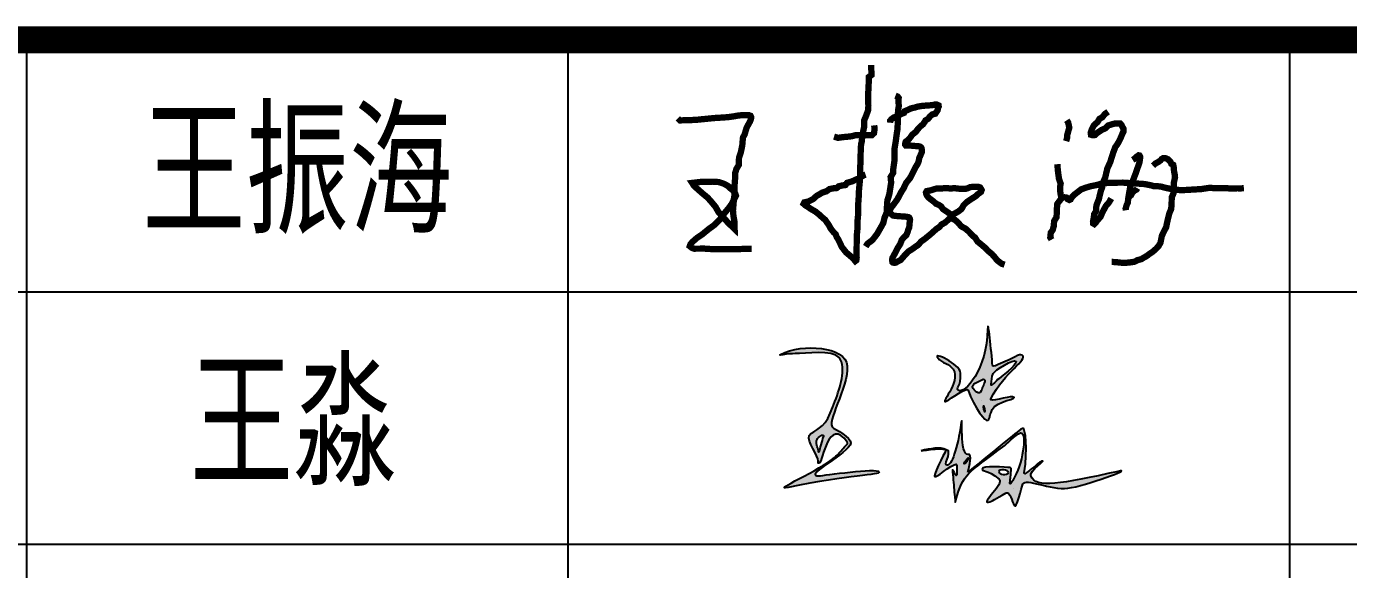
# Model space of a CAD drawing. Header units: millimetres. Extents: x 1621 to 2881, y 1542 to 1880.
# Drawn here: x 2716.18 to 2752.81, y 1599.77 to 1614.84 of the extents above; entities that cross this region are included whole.
import ezdxf
from ezdxf.enums import TextEntityAlignment as Align

# ---------------------------------------------------------------- set-up
doc = ezdxf.new("R2010")
doc.units = ezdxf.units.MM
doc.layers.add('图框', color=7, linetype='Continuous')
doc.styles.add('图框字体', font='', dxfattribs={"width": 0.7})
doc.styles.get('图框字体').set_extended_font_data('仿宋_GB2312')

# ---------------------------------------------------------------- blocks, each defined once
blk = doc.blocks.new('b')
at = {"const_width": 0.3}
for points in [[(1883.224, 704.845), (1883.244, 704.369), (1883.119, 704.277), (1883.113, 704.088), (1883.103, 703.776), (1883.077, 703.357), (1883.093, 702.939), (1883.09, 702.714), (1883.001, 702.467), (1882.897, 702.216), (1882.9, 701.925), (1882.845, 701.682), (1882.802, 701.463), (1882.782, 701.212), (1882.75, 701.087), (1882.74, 700.946), (1882.73, 700.777), (1882.727, 700.577), (1882.727, 700.39), (1882.727, 700.23), (1882.704, 700.017), (1882.704, 699.837), (1882.704, 699.596), (1882.682, 699.25), (1882.65, 698.915), (1882.634, 698.542), (1882.608, 698.18), (1882.608, 697.724), (1882.579, 697.424), (1882.585, 697.151), (1882.55, 696.792), (1882.54, 696.524), (1882.537, 696.133), (1882.534, 695.832), (1882.539, 695.675), (1882.522, 695.553), (1882.474, 695.516), (1882.384, 695.626), (1882.238, 695.76), (1882.043, 695.922), (1881.836, 696.182), (1881.677, 696.523), (1881.587, 696.667), (1881.539, 696.797), (1881.429, 696.906), (1881.307, 697.06), (1881.218, 697.227), (1881.043, 697.476), (1880.9, 697.597), (1880.754, 697.731), (1880.579, 697.873), (1880.343, 698.008), (1880.229, 698.09), (1880.087, 698.175), (1880.018, 698.24), (1880.051, 698.309), (1880.25, 698.353), (1880.461, 698.459), (1880.636, 698.617), (1880.909, 698.776), (1881.104, 698.837), (1881.246, 698.943), (1881.437, 698.979), (1881.592, 698.991), (1881.685, 699.073), (1881.844, 699.113), (1882.006, 699.134), (1882.083, 699.239), (1882.312, 699.306), (1882.531, 699.407), (1882.688, 699.464), (1882.785, 699.544), (1882.894, 699.607), (1882.963, 699.63)], [(1884.381, 703.386), (1884.483, 703.344), (1884.535, 703.277), (1884.526, 703.175), (1884.538, 702.885), (1884.504, 702.668), (1884.495, 702.371), (1884.492, 702.106), (1884.477, 701.793), (1884.438, 701.539), (1884.392, 701.192), (1884.33, 700.822), (1884.33, 700.271), (1884.276, 699.893), (1884.276, 699.716), (1884.152, 699.515), (1884.176, 699.253), (1884.091, 698.705), (1883.999, 698.402), (1883.976, 698.098), (1883.968, 697.83), (1883.864, 697.588), (1883.803, 697.326), (1883.647, 697.049), (1883.509, 696.807), (1883.284, 696.513), (1883.059, 696.349), (1882.969, 696.206)], [(1884.121, 702.1), (1884.13, 702.196), (1884.194, 702.269), (1884.302, 702.351), (1884.433, 702.395), (1884.523, 702.438), (1884.663, 702.517), (1884.789, 702.569), (1884.818, 702.645), (1884.946, 702.698), (1885.124, 702.782), (1885.297, 702.821), (1885.42, 702.862), (1885.674, 702.903), (1885.974, 702.923), (1886.155, 702.938), (1886.263, 702.967), (1886.348, 702.961), (1886.429, 702.926), (1886.438, 702.868), (1886.403, 702.804), (1886.388, 702.699), (1886.339, 702.629), (1886.278, 702.53), (1886.126, 702.492), (1886.021, 702.398), (1885.93, 702.282), (1885.808, 702.208), (1885.755, 702.114), (1885.688, 702.024), (1885.574, 701.931), (1885.452, 701.805), (1885.35, 701.665), (1885.18, 701.53), (1885.084, 701.393), (1884.985, 701.283), (1884.868, 701.195), (1884.847, 701.125), (1884.845, 701.055), (1884.871, 701.02), (1885.037, 701.015), (1885.224, 701), (1885.32, 700.991), (1885.454, 700.988), (1885.554, 700.962), (1885.597, 700.931), (1885.625, 700.882), (1885.631, 700.822), (1885.63, 700.69), (1885.584, 700.588), (1885.556, 700.511), (1885.513, 700.428), (1885.49, 700.284), (1885.439, 700.147), (1885.33, 699.971), (1885.17, 699.646), (1885.068, 699.456), (1884.886, 699.23), (1884.769, 698.975), (1884.66, 698.808), (1884.478, 698.466), (1884.259, 698.16), (1884.171, 698.058), (1884.112, 697.931), (1884.115, 697.863), (1884.158, 697.77), (1884.27, 697.68), (1884.392, 697.666), (1884.574, 697.648), (1884.765, 697.641), (1884.901, 697.626), (1885.006, 697.606), (1885.038, 697.581), (1885.063, 697.531), (1885.074, 697.476), (1885.061, 697.398), (1885.047, 697.253), (1885.036, 697.118), (1885.002, 697.05), (1884.968, 696.929), (1884.898, 696.749), (1884.796, 696.664), (1884.684, 696.53), (1884.608, 696.328), (1884.49, 696.143), (1884.396, 695.954), (1884.238, 695.666), (1884.221, 695.581), (1884.231, 695.521), (1884.233, 695.476), (1884.26, 695.448), (1884.321, 695.433), (1884.401, 695.444), (1884.487, 695.497), (1884.626, 695.566), (1884.831, 695.802), (1884.991, 695.971), (1885.186, 696.091), (1885.336, 696.206), (1885.446, 696.271), (1885.601, 696.446), (1885.8, 696.59), (1886.057, 696.802), (1886.217, 696.947), (1886.337, 697.052), (1886.457, 697.127), (1886.572, 697.257), (1886.741, 697.347), (1886.906, 697.501), (1887.162, 697.762), (1887.362, 697.872), (1887.522, 697.997), (1887.617, 698.171), (1887.767, 698.321), (1887.952, 698.446), (1888.198, 698.607), (1888.313, 698.712), (1888.443, 698.807), (1888.478, 698.897), (1888.408, 699.017), (1888.318, 699.052), (1888.123, 699.052), (1887.938, 699.037), (1887.843, 698.992), (1887.713, 698.952), (1887.463, 698.952), (1887.173, 698.987), (1887.003, 698.967), (1886.793, 698.992), (1886.573, 698.972), (1886.343, 698.972), (1886.073, 698.887), (1885.867, 698.845), (1885.831, 698.782), (1885.846, 698.701), (1885.884, 698.617), (1885.968, 698.523), (1886.207, 698.341), (1886.308, 698.244), (1886.441, 698.192), (1886.557, 698.111), (1886.641, 697.989), (1886.865, 697.838), (1887.006, 697.733), (1887.09, 697.621), (1887.129, 697.512), (1887.209, 697.477), (1887.297, 697.4), (1887.36, 697.344), (1887.504, 697.172), (1887.729, 697.046), (1887.866, 696.919), (1888.058, 696.714), (1888.166, 696.633), (1888.282, 696.445), (1888.462, 696.302), (1888.65, 696.141), (1888.766, 696.015), (1888.97, 695.846), (1889.102, 695.696), (1889.215, 695.551), (1889.429, 695.388), (1889.567, 695.344)], [(1874.039, 702.309), (1874.142, 702.21), (1874.3, 702.214), (1874.453, 702.219), (1874.665, 702.225), (1874.961, 702.241), (1875.186, 702.264), (1875.415, 702.286), (1875.644, 702.309), (1875.892, 702.331), (1876.153, 702.344), (1876.458, 702.367), (1876.724, 702.407), (1876.917, 702.443), (1877.133, 702.461), (1877.398, 702.466), (1877.493, 702.43), (1877.529, 702.362), (1877.515, 702.268), (1877.461, 702.138), (1877.353, 701.945), (1877.304, 701.846), (1877.213, 701.535), (1877.139, 701.407), (1877.123, 701.27), (1877.104, 701.028), (1877.036, 700.697), (1876.949, 700.436), (1876.934, 700.083), (1876.828, 699.909), (1876.763, 699.7), (1876.759, 699.405), (1876.729, 699.028), (1876.729, 698.844), (1876.732, 698.647), (1876.707, 698.497), (1876.688, 698.236), (1876.661, 697.914), (1876.681, 697.685), (1876.727, 697.416), (1876.74, 697.042), (1876.412, 697.357), (1876.195, 697.606), (1875.979, 697.836), (1875.827, 698.104), (1875.637, 698.333), (1875.453, 698.54), (1875.255, 698.701), (1874.946, 698.973), (1874.79, 699.129), (1874.721, 699.235), (1874.992, 699.267), (1875.195, 699.29), (1875.416, 699.281), (1875.692, 699.295), (1875.991, 699.276), (1876.235, 699.194), (1876.42, 699.092), (1876.544, 698.973), (1876.659, 698.881), (1876.76, 698.752), (1876.802, 698.628), (1876.701, 698.426), (1876.59, 698.219), (1876.456, 698.033), (1876.304, 697.854), (1876.176, 697.693), (1876.047, 697.509), (1875.793, 697.245), (1875.507, 697.038), (1875.204, 696.79), (1874.946, 696.615), (1874.752, 696.445), (1874.647, 696.332), (1874.609, 696.225), (1874.702, 696.148), (1874.819, 696.106), (1875.3, 696.109), (1875.639, 696.087), (1876.013, 696.084), (1876.41, 696.086), (1876.773, 696.081), (1877.075, 696.092), (1877.403, 696.094), (1877.555, 696.094)], [(1892.521, 702.215), (1892.587, 702.11), (1892.614, 701.997), (1892.641, 701.859), (1892.59, 701.689), (1892.545, 701.516), (1892.536, 701.375), (1892.491, 701.222)], [(1894.485, 702.62), (1894.336, 702.517), (1894.205, 702.354), (1894.079, 702.288), (1893.985, 702.134), (1893.812, 701.98), (1893.714, 701.789), (1893.658, 701.63), (1893.672, 701.527), (1893.751, 701.504), (1893.859, 701.513), (1893.948, 701.602), (1894.185, 701.759), (1894.358, 701.833), (1894.489, 701.969), (1894.677, 702.026), (1894.829, 702.068), (1894.976, 702.063), (1895.06, 702.063), (1895.128, 701.984), (1895.17, 701.895), (1895.222, 701.806), (1895.221, 701.681), (1895.163, 701.58), (1895.114, 701.448), (1895.01, 701.223), (1894.926, 701.077), (1894.825, 700.938), (1894.724, 700.663), (1894.641, 700.408), (1894.594, 700.238), (1894.449, 699.927), (1894.351, 699.506), (1894.226, 699.205), (1894.206, 699.04), (1894.128, 698.812), (1894.045, 698.458), (1893.996, 698.336), (1893.943, 698.206), (1893.922, 698.088), (1893.922, 697.929), (1893.898, 697.868), (1893.825, 697.75), (1893.812, 697.648), (1893.793, 697.508), (1893.767, 697.405), (1893.772, 697.313), (1893.827, 697.28), (1893.91, 697.363), (1893.996, 697.481), (1894.122, 697.614), (1894.161, 697.707), (1894.211, 697.822), (1894.377, 698.137), (1894.521, 698.298), (1894.636, 698.493)], [(1881.463, 701.437), (1881.649, 701.381), (1881.904, 701.415), (1882.138, 701.437), (1882.323, 701.459), (1882.472, 701.503), (1882.694, 701.503), (1883.054, 701.507), (1883.261, 701.507), (1883.361, 701.6), (1883.391, 701.8), (1883.372, 701.974)], [(1896.619, 700.053), (1896.73, 700.156), (1896.869, 700.231), (1896.971, 700.303), (1897.038, 700.379), (1897.105, 700.414), (1897.204, 700.414), (1897.329, 700.361), (1897.387, 700.307), (1897.458, 700.223), (1897.49, 700.142), (1897.579, 700.098), (1897.606, 699.964), (1897.619, 699.781), (1897.65, 699.629), (1897.664, 699.504), (1897.601, 699.203), (1897.601, 699.003), (1897.588, 698.73), (1897.507, 698.548), (1897.503, 698.198), (1897.476, 697.979), (1897.404, 697.814), (1897.355, 697.636), (1897.275, 697.295), (1897.248, 697.134), (1897.15, 696.951), (1897.038, 696.715), (1896.975, 696.392), (1896.881, 696.227), (1896.756, 696.093), (1896.591, 695.95), (1896.417, 695.834), (1896.322, 695.759), (1896.172, 695.677), (1896.062, 695.606), (1895.892, 695.566), (1895.747, 695.488), (1895.55, 695.456), (1895.306, 695.433), (1895.077, 695.441), (1894.861, 695.468), (1894.656, 695.476)], [(1895.653, 700.332), (1895.766, 700.4), (1895.829, 700.472), (1895.933, 700.548), (1895.978, 700.539), (1896.001, 700.499), (1896.001, 700.391), (1895.978, 700.219), (1895.888, 699.957), (1895.802, 699.705), (1895.666, 699.351), (1895.54, 699.076), (1895.499, 698.827), (1895.472, 698.688), (1895.445, 698.512), (1895.418, 698.289), (1895.368, 698.181), (1895.318, 698.014), (1895.332, 697.933)], [(1892.079, 700.128), (1892.092, 699.866), (1892.121, 699.648), (1892.151, 699.424), (1892.23, 699.208), (1892.2, 699.025), (1892.209, 698.831), (1892.236, 698.658), (1892.269, 698.493), (1892.16, 698.361), (1892.07, 698.238), (1892.056, 698.059), (1892.046, 697.844), (1892.037, 697.613), (1891.919, 697.415), (1891.905, 697.188), (1891.855, 697.001), (1891.76, 696.863), (1891.738, 696.641), (1891.797, 696.535)], [(1892.373, 698.557), (1892.509, 698.538), (1892.556, 698.467), (1892.64, 698.423), (1892.706, 698.453), (1892.774, 698.576), (1892.911, 698.701), (1893.206, 698.929), (1893.433, 699.011), (1893.635, 699.073), (1894.012, 699.15), (1894.17, 699.204), (1894.358, 699.226), (1894.67, 699.245), (1895.205, 699.248), (1895.429, 699.234), (1895.7, 699.218), (1896.227, 699.18), (1896.563, 699.112), (1896.664, 699.074), (1896.875, 699.074), (1897.019, 699.055), (1897.183, 699.008), (1897.49, 698.945), (1897.607, 698.894), (1897.749, 698.91), (1897.916, 698.891), (1898.189, 698.899), (1898.594, 698.924), (1898.914, 698.943), (1899.312, 699.003), (1899.54, 698.986), (1899.745, 698.99), (1899.905, 698.99), (1900.064, 698.992), (1900.314, 698.965), (1900.457, 698.971), (1900.628, 698.978), (1900.75, 698.973), (1900.936, 698.982)], [(1895.481, 698.567), (1895.573, 698.649), (1895.633, 698.763), (1895.722, 698.858), (1895.839, 698.924), (1895.874, 698.984)]]:
    blk.add_lwpolyline(points, dxfattribs=at)
blk = doc.blocks.new('王淼')
h = blk.add_hatch(color=256)
h.dxf.hatch_style = 1
edge = h.paths.add_edge_path()
edge.add_spline(control_points=[(-0.2218, 0.1513), (-0.2377, 0.2109), (-0.3756, 0.1975), (-0.4388, 0.1477)], knot_values=[0, 0, 0, 0, 1, 1, 1, 1], degree=3, periodic=0)
edge.add_spline(control_points=[(-0.4388, 0.1477), (-0.447, 0.1412), (-0.4203, 0.1525), (-0.4094, 0.1552)], knot_values=[0, 0, 0, 0, 1, 1, 1, 1], degree=3, periodic=0)
edge.add_spline(control_points=[(-0.4094, 0.1552), (-0.3977, 0.158), (-0.3882, 0.1601), (-0.3792, 0.162)], knot_values=[0, 0, 0, 0, 1, 1, 1, 1], degree=3, periodic=0)
edge.add_spline(control_points=[(-0.3792, 0.162), (-0.3336, 0.1715), (-0.2581, 0.1984), (-0.2418, 0.1603)], knot_values=[0, 0, 0, 0, 1, 1, 1, 1], degree=3, periodic=0)
edge.add_spline(control_points=[(-0.2418, 0.1603), (-0.223, 0.1163), (-0.2342, 0.0621), (-0.2425, 0.0128)], knot_values=[0, 0, 0, 0, 1, 1, 1, 1], degree=3, periodic=0)
edge.add_spline(control_points=[(-0.2425, 0.0128), (-0.2534, -0.0515), (-0.2737, -0.0631), (-0.2967, -0.0841)], knot_values=[0, 0, 0, 0, 1, 1, 1, 1], degree=3, periodic=0)
edge.add_spline(control_points=[(-0.2967, -0.0841), (-0.3148, -0.1006), (-0.2734, -0.136), (-0.2594, -0.1604)], knot_values=[0, 0, 0, 0, 1, 1, 1, 1], degree=3, periodic=0)
edge.add_spline(control_points=[(-0.2594, -0.1604), (-0.2554, -0.1675), (-0.2592, -0.1773), (-0.2525, -0.1726)], knot_values=[0, 0, 0, 0, 1, 1, 1, 1], degree=3, periodic=0)
edge.add_spline(control_points=[(-0.2525, -0.1726), (-0.2431, -0.1662), (-0.2505, -0.0174), (-0.1763, -0.0907)], knot_values=[0, 0, 0, 0, 1, 1, 1, 1], degree=3, periodic=0)
edge.add_spline(control_points=[(-0.1763, -0.0907), (-0.1713, -0.0956), (-0.1823, -0.1048), (-0.1863, -0.1123)], knot_values=[0, 0, 0, 0, 1, 1, 1, 1], degree=3, periodic=0)
edge.add_spline(control_points=[(-0.1863, -0.1123), (-0.1927, -0.1245), (-0.1983, -0.1333), (-0.208, -0.1462)], knot_values=[0, 0, 0, 0, 1, 1, 1, 1], degree=3, periodic=0)
edge.add_spline(control_points=[(-0.208, -0.1462), (-0.243, -0.1928), (-0.3928, -0.2913), (-0.3361, -0.2678)], knot_values=[0, 0, 0, 0, 1, 1, 1, 1], degree=3, periodic=0)
edge.add_spline(control_points=[(-0.3361, -0.2678), (-0.1508, -0.1909), (-0.0529, -0.176), (-0.059, -0.1651)], knot_values=[0, 0, 0, 0, 1, 1, 1, 1], degree=3, periodic=0)
edge.add_spline(control_points=[(-0.059, -0.1651), (-0.0663, -0.152), (-0.2334, -0.2099), (-0.2456, -0.2128)], knot_values=[0, 0, 0, 0, 1, 1, 1, 1], degree=3, periodic=0)
edge.add_spline(control_points=[(-0.2456, -0.2128), (-0.2975, -0.225), (-0.1855, -0.1411), (-0.1656, -0.0976)], knot_values=[0, 0, 0, 0, 1, 1, 1, 1], degree=3, periodic=0)
edge.add_spline(control_points=[(-0.1656, -0.0976), (-0.1566, -0.078), (-0.204, -0.0624), (-0.2286, -0.0537)], knot_values=[0, 0, 0, 0, 1, 1, 1, 1], degree=3, periodic=0)
edge.add_spline(control_points=[(-0.2286, -0.0537), (-0.2594, -0.0427), (-0.2032, 0.0812), (-0.2218, 0.1513)], knot_values=[0, 0, 0, 0, 1, 1, 1, 1], degree=3, periodic=0)
edge = h.paths.add_edge_path(flags=16)
edge.add_spline(control_points=[(-0.2737, -0.099), (-0.2715, -0.0907), (-0.2549, -0.0762), (-0.2557, -0.0849)], knot_values=[0, 0, 0, 0, 1, 1, 1, 1], degree=3, periodic=0)
edge.add_spline(control_points=[(-0.2557, -0.0849), (-0.2568, -0.0973), (-0.2574, -0.1028), (-0.2584, -0.1137)], knot_values=[0, 0, 0, 0, 1, 1, 1, 1], degree=3, periodic=0)
edge.add_spline(control_points=[(-0.2584, -0.1137), (-0.2604, -0.1339), (-0.2592, -0.1442), (-0.2626, -0.134)], knot_values=[0, 0, 0, 0, 1, 1, 1, 1], degree=3, periodic=0)
edge.add_spline(control_points=[(-0.2626, -0.134), (-0.2659, -0.124), (-0.2772, -0.1118), (-0.2737, -0.099)], knot_values=[0, 0, 0, 0, 1, 1, 1, 1], degree=3, periodic=0)
edge = h.paths.add_edge_path()
edge.add_spline(control_points=[(0.1997, 0.349), (0.2216, 0.222), (0.165, 0.1283), (0.1429, 0.1387)], knot_values=[0, 0, 0, 0, 1, 1, 1, 1], degree=3, periodic=0)
edge.add_spline(control_points=[(0.1429, 0.1387), (0.1332, 0.1433), (0.1505, 0.1504), (0.1397, 0.1942)], knot_values=[0, 0, 0, 0, 1, 1, 1, 1], degree=3, periodic=0)
edge.add_spline(control_points=[(0.1397, 0.1942), (0.1325, 0.2232), (0.038, 0.248), (0.0602, 0.2283)], knot_values=[0, 0, 0, 0, 1, 1, 1, 1], degree=3, periodic=0)
edge.add_spline(control_points=[(0.0602, 0.2283), (0.0754, 0.2148), (0.1, 0.2172), (0.1144, 0.2021)], knot_values=[0, 0, 0, 0, 1, 1, 1, 1], degree=3, periodic=0)
edge.add_spline(control_points=[(0.1144, 0.2021), (0.1489, 0.1658), (0.0869, 0.0777), (0.1132, 0.0984)], knot_values=[0, 0, 0, 0, 1, 1, 1, 1], degree=3, periodic=0)
edge.add_spline(control_points=[(0.1132, 0.0984), (0.1235, 0.1065), (0.1689, 0.1553), (0.1743, 0.1451)], knot_values=[0, 0, 0, 0, 1, 1, 1, 1], degree=3, periodic=0)
edge.add_spline(control_points=[(0.1743, 0.1451), (0.2021, 0.0928), (0.2496, 0.0526), (0.2546, 0.0613)], knot_values=[0, 0, 0, 0, 1, 1, 1, 1], degree=3, periodic=0)
edge.add_spline(control_points=[(0.2546, 0.0613), (0.261, 0.0726), (0.2545, 0.0667), (0.2612, 0.0983)], knot_values=[0, 0, 0, 0, 1, 1, 1, 1], degree=3, periodic=0)
edge.add_spline(control_points=[(0.2612, 0.0983), (0.2671, 0.1255), (0.3464, 0.1501), (0.3176, 0.1495)], knot_values=[0, 0, 0, 0, 1, 1, 1, 1], degree=3, periodic=0)
edge.add_spline(control_points=[(0.3176, 0.1495), (0.3043, 0.1492), (0.2462, 0.116), (0.2507, 0.1312)], knot_values=[0, 0, 0, 0, 1, 1, 1, 1], degree=3, periodic=0)
edge.add_spline(control_points=[(0.2507, 0.1312), (0.2787, 0.2246), (0.3461, 0.2768), (0.324, 0.2866)], knot_values=[0, 0, 0, 0, 1, 1, 1, 1], degree=3, periodic=0)
edge.add_spline(control_points=[(0.324, 0.2866), (0.3132, 0.2914), (0.3006, 0.2721), (0.26, 0.2477)], knot_values=[0, 0, 0, 0, 1, 1, 1, 1], degree=3, periodic=0)
edge.add_spline(control_points=[(0.26, 0.2477), (0.2524, 0.2432), (0.2383, 0.2298), (0.2364, 0.2369)], knot_values=[0, 0, 0, 0, 1, 1, 1, 1], degree=3, periodic=0)
edge.add_spline(control_points=[(0.2364, 0.2369), (0.2259, 0.2771), (0.1928, 0.3892), (0.1997, 0.349)], knot_values=[0, 0, 0, 0, 1, 1, 1, 1], degree=3, periodic=0)
edge = h.paths.add_edge_path(flags=16)
edge.add_spline(control_points=[(0.2108, 0.1857), (0.2156, 0.1904), (0.2216, 0.1889), (0.221, 0.1822)], knot_values=[0, 0, 0, 0, 1, 1, 1, 1], degree=3, periodic=0)
edge.add_spline(control_points=[(0.221, 0.1822), (0.2197, 0.1659), (0.2183, 0.1605), (0.2133, 0.1449)], knot_values=[0, 0, 0, 0, 1, 1, 1, 1], degree=3, periodic=0)
edge.add_spline(control_points=[(0.2133, 0.1449), (0.2105, 0.1365), (0.1848, 0.1506), (0.1855, 0.1601)], knot_values=[0, 0, 0, 0, 1, 1, 1, 1], degree=3, periodic=0)
edge.add_spline(control_points=[(0.1855, 0.1601), (0.1862, 0.1704), (0.2035, 0.1783), (0.2108, 0.1857)], knot_values=[0, 0, 0, 0, 1, 1, 1, 1], degree=3, periodic=0)
edge = h.paths.add_edge_path(flags=16)
edge.add_spline(control_points=[(0.243, 0.2115), (0.2455, 0.2224), (0.3001, 0.2735), (0.3087, 0.2636)], knot_values=[0, 0, 0, 0, 1, 1, 1, 1], degree=3, periodic=0)
edge.add_spline(control_points=[(0.3087, 0.2636), (0.3158, 0.2554), (0.2661, 0.2019), (0.26, 0.194)], knot_values=[0, 0, 0, 0, 1, 1, 1, 1], degree=3, periodic=0)
edge.add_spline(control_points=[(0.26, 0.194), (0.255, 0.1874), (0.2431, 0.167), (0.2429, 0.1765)], knot_values=[0, 0, 0, 0, 1, 1, 1, 1], degree=3, periodic=0)
edge.add_spline(control_points=[(0.2429, 0.1765), (0.2427, 0.1893), (0.2403, 0.2), (0.243, 0.2115)], knot_values=[0, 0, 0, 0, 1, 1, 1, 1], degree=3, periodic=0)
edge = h.paths.add_edge_path(flags=16)
edge.add_spline(control_points=[(0.2315, 0.1003), (0.2304, 0.1114), (0.2383, 0.0962), (0.2401, 0.0886)], knot_values=[0, 0, 0, 0, 1, 1, 1, 1], degree=3, periodic=0)
edge.add_spline(control_points=[(0.2401, 0.0886), (0.2419, 0.081), (0.2323, 0.0926), (0.2315, 0.1003)], knot_values=[0, 0, 0, 0, 1, 1, 1, 1], degree=3, periodic=0)
edge = h.paths.add_edge_path()
edge.add_spline(control_points=[(0.1713, 0.0383), (0.1742, -0.0464), (0.1664, -0.1059), (0.15, -0.1043)], knot_values=[0, 0, 0, 0, 1, 1, 1, 1], degree=3, periodic=0)
edge.add_spline(control_points=[(0.15, -0.1043), (0.1424, -0.1036), (0.1499, -0.0876), (0.1494, -0.0768)], knot_values=[0, 0, 0, 0, 1, 1, 1, 1], degree=3, periodic=0)
edge.add_spline(control_points=[(0.1494, -0.0768), (0.1485, -0.0524), (0.1479, -0.0598), (0.1398, -0.0568)], knot_values=[0, 0, 0, 0, 1, 1, 1, 1], degree=3, periodic=0)
edge.add_spline(control_points=[(0.1398, -0.0568), (0.1185, -0.0488), (0.0891, -0.0629), (0.0609, -0.0739)], knot_values=[0, 0, 0, 0, 1, 1, 1, 1], degree=3, periodic=0)
edge.add_spline(control_points=[(0.0609, -0.0739), (0.0712, -0.0717), (0.1403, -0.0467), (0.1384, -0.0595)], knot_values=[0, 0, 0, 0, 1, 1, 1, 1], degree=3, periodic=0)
edge.add_spline(control_points=[(0.1384, -0.0595), (0.1367, -0.0713), (0.1095, -0.1519), (0.1211, -0.1477)], knot_values=[0, 0, 0, 0, 1, 1, 1, 1], degree=3, periodic=0)
edge.add_spline(control_points=[(0.1211, -0.1477), (0.1307, -0.1442), (0.18, -0.0836), (0.1824, -0.0984)], knot_values=[0, 0, 0, 0, 1, 1, 1, 1], degree=3, periodic=0)
edge.add_spline(control_points=[(0.1824, -0.0984), (0.1841, -0.1087), (0.1852, -0.1154), (0.1874, -0.129)], knot_values=[0, 0, 0, 0, 1, 1, 1, 1], degree=3, periodic=0)
edge.add_spline(control_points=[(0.1874, -0.129), (0.1887, -0.1372), (0.1803, -0.1257), (0.1749, -0.1194)], knot_values=[0, 0, 0, 0, 1, 1, 1, 1], degree=3, periodic=0)
edge.add_spline(control_points=[(0.1749, -0.1194), (0.1683, -0.1116), (0.1703, -0.1133), (0.1773, -0.1383)], knot_values=[0, 0, 0, 0, 1, 1, 1, 1], degree=3, periodic=0)
edge.add_spline(control_points=[(0.1773, -0.1383), (0.1806, -0.1505), (0.1831, -0.1596), (0.1861, -0.1708)], knot_values=[0, 0, 0, 0, 1, 1, 1, 1], degree=3, periodic=0)
edge.add_spline(control_points=[(0.1861, -0.1708), (0.1887, -0.1802), (0.1915, -0.1901), (0.1943, -0.1997)], knot_values=[0, 0, 0, 0, 1, 1, 1, 1], degree=3, periodic=0)
edge.add_spline(control_points=[(0.1943, -0.1997), (0.2008, -0.2221), (0.199, -0.2197), (0.1999, -0.2097)], knot_values=[0, 0, 0, 0, 1, 1, 1, 1], degree=3, periodic=0)
edge.add_spline(control_points=[(0.1999, -0.2097), (0.2078, -0.1209), (0.2168, -0.1232), (0.3221, -0.0083)], knot_values=[0, 0, 0, 0, 1, 1, 1, 1], degree=3, periodic=0)
edge.add_spline(control_points=[(0.3221, -0.0083), (0.3301, 0.0004), (0.3587, 0.0468), (0.3689, 0.04)], knot_values=[0, 0, 0, 0, 1, 1, 1, 1], degree=3, periodic=0)
edge.add_spline(control_points=[(0.3689, 0.04), (0.3884, 0.0271), (0.388, -0.0732), (0.363, -0.1247)], knot_values=[0, 0, 0, 0, 1, 1, 1, 1], degree=3, periodic=0)
edge.add_spline(control_points=[(0.363, -0.1247), (0.3587, -0.1335), (0.3597, -0.1067), (0.358, -0.0987)], knot_values=[0, 0, 0, 0, 1, 1, 1, 1], degree=3, periodic=0)
edge.add_spline(control_points=[(0.358, -0.0987), (0.3563, -0.0902), (0.3583, -0.0743), (0.3514, -0.075)], knot_values=[0, 0, 0, 0, 1, 1, 1, 1], degree=3, periodic=0)
edge.add_spline(control_points=[(0.3514, -0.075), (0.3406, -0.0762), (0.2584, -0.0856), (0.2643, -0.0963)], knot_values=[0, 0, 0, 0, 1, 1, 1, 1], degree=3, periodic=0)
edge.add_spline(control_points=[(0.2643, -0.0963), (0.2695, -0.1058), (0.2763, -0.0924), (0.3239, -0.1179)], knot_values=[0, 0, 0, 0, 1, 1, 1, 1], degree=3, periodic=0)
edge.add_spline(control_points=[(0.3239, -0.1179), (0.3444, -0.1289), (0.2785, -0.2072), (0.3042, -0.1972)], knot_values=[0, 0, 0, 0, 1, 1, 1, 1], degree=3, periodic=0)
edge.add_spline(control_points=[(0.3042, -0.1972), (0.3153, -0.1929), (0.3227, -0.1824), (0.3537, -0.1577)], knot_values=[0, 0, 0, 0, 1, 1, 1, 1], degree=3, periodic=0)
edge.add_spline(control_points=[(0.3537, -0.1577), (0.3641, -0.1494), (0.3786, -0.1828), (0.3864, -0.193)], knot_values=[0, 0, 0, 0, 1, 1, 1, 1], degree=3, periodic=0)
edge.add_spline(control_points=[(0.3864, -0.193), (0.397, -0.2069), (0.3991, -0.1306), (0.4012, -0.1195)], knot_values=[0, 0, 0, 0, 1, 1, 1, 1], degree=3, periodic=0)
edge.add_spline(control_points=[(0.4012, -0.1195), (0.4052, -0.0982), (0.4922, -0.1234), (0.546, -0.1064)], knot_values=[0, 0, 0, 0, 1, 1, 1, 1], degree=3, periodic=0)
edge.add_spline(control_points=[(0.546, -0.1064), (0.5993, -0.0895), (0.7467, -0.0019), (0.6944, -0.0239)], knot_values=[0, 0, 0, 0, 1, 1, 1, 1], degree=3, periodic=0)
edge.add_spline(control_points=[(0.6944, -0.0239), (0.5199, -0.0972), (0.4463, -0.1276), (0.4219, -0.0896)], knot_values=[0, 0, 0, 0, 1, 1, 1, 1], degree=3, periodic=0)
edge.add_spline(control_points=[(0.4219, -0.0896), (0.4116, -0.0736), (0.4664, -0.0268), (0.4474, -0.0369)], knot_values=[0, 0, 0, 0, 1, 1, 1, 1], degree=3, periodic=0)
edge.add_spline(control_points=[(0.4474, -0.0369), (0.4383, -0.0418), (0.438, -0.0471), (0.4201, -0.0663)], knot_values=[0, 0, 0, 0, 1, 1, 1, 1], degree=3, periodic=0)
edge.add_spline(control_points=[(0.4201, -0.0663), (0.414, -0.0728), (0.3999, -0.0929), (0.3996, -0.0836)], knot_values=[0, 0, 0, 0, 1, 1, 1, 1], degree=3, periodic=0)
edge.add_spline(control_points=[(0.3996, -0.0836), (0.3964, -0.0058), (0.3775, 0.0608), (0.3679, 0.0561)], knot_values=[0, 0, 0, 0, 1, 1, 1, 1], degree=3, periodic=0)
edge.add_spline(control_points=[(0.3679, 0.0561), (0.3583, 0.0514), (0.3062, -0.0176), (0.2209, -0.1139)], knot_values=[0, 0, 0, 0, 1, 1, 1, 1], degree=3, periodic=0)
edge.add_spline(control_points=[(0.2209, -0.1139), (0.2216, -0.095), (0.2263, -0.0521), (0.2115, -0.0582)], knot_values=[0, 0, 0, 0, 1, 1, 1, 1], degree=3, periodic=0)
edge.add_spline(control_points=[(0.2115, -0.0582), (0.1849, -0.0692), (0.1701, 0.0743), (0.1713, 0.0383)], knot_values=[0, 0, 0, 0, 1, 1, 1, 1], degree=3, periodic=0)
edge = h.paths.add_edge_path(flags=16)
edge.add_spline(control_points=[(0.204, -0.0886), (0.2084, -0.0747), (0.2203, -0.0563), (0.2108, -0.0825)], knot_values=[0, 0, 0, 0, 1, 1, 1, 1], degree=3, periodic=0)
edge.add_spline(control_points=[(0.2108, -0.0825), (0.2093, -0.0867), (0.2026, -0.0929), (0.204, -0.0886)], knot_values=[0, 0, 0, 0, 1, 1, 1, 1], degree=3, periodic=0)
edge = h.paths.add_edge_path(flags=16)
edge.add_spline(control_points=[(0.3179, -0.0939), (0.3161, -0.0854), (0.3495, -0.0825), (0.3491, -0.0912)], knot_values=[0, 0, 0, 0, 1, 1, 1, 1], degree=3, periodic=0)
edge.add_spline(control_points=[(0.3491, -0.0912), (0.3486, -0.1033), (0.3205, -0.1057), (0.3179, -0.0939)], knot_values=[0, 0, 0, 0, 1, 1, 1, 1], degree=3, periodic=0)
for points in [[(0.2364, 0.2369), (0.2259, 0.2771), (0.1928, 0.3892), (0.1997, 0.349)], [(0.1997, 0.349), (0.2216, 0.222), (0.165, 0.1283), (0.1429, 0.1387)], [(0.243, 0.2115), (0.2455, 0.2224), (0.3001, 0.2735), (0.3087, 0.2636)], [(0.2507, 0.1312), (0.2787, 0.2246), (0.3461, 0.2768), (0.324, 0.2866)], [(0.324, 0.2866), (0.3132, 0.2914), (0.3006, 0.2721), (0.26, 0.2477)], [(0.3087, 0.2636), (0.3158, 0.2554), (0.2661, 0.2019), (0.26, 0.194)], [(0.1397, 0.1942), (0.1325, 0.2232), (0.038, 0.248), (0.0602, 0.2283)], [(0.0602, 0.2283), (0.0754, 0.2148), (0.1, 0.2172), (0.1144, 0.2021)], [(0.26, 0.2477), (0.2524, 0.2432), (0.2383, 0.2298), (0.2364, 0.2369)], [(-0.4388, 0.1477), (-0.3756, 0.1975), (-0.2377, 0.2109), (-0.2218, 0.1513)], [(-0.2418, 0.1603), (-0.2581, 0.1984), (-0.3336, 0.1715), (-0.3792, 0.162)], [(0.1144, 0.2021), (0.1489, 0.1658), (0.0869, 0.0777), (0.1132, 0.0984)], [(0.1429, 0.1387), (0.1332, 0.1433), (0.1505, 0.1504), (0.1397, 0.1942)], [(0.1855, 0.1601), (0.1862, 0.1704), (0.2035, 0.1783), (0.2108, 0.1857)], [(0.2108, 0.1857), (0.2156, 0.1904), (0.2216, 0.1889), (0.221, 0.1822)], [(0.221, 0.1822), (0.2197, 0.1659), (0.2183, 0.1605), (0.2133, 0.1449)], [(0.2429, 0.1765), (0.2427, 0.1893), (0.2403, 0.2), (0.243, 0.2115)], [(0.26, 0.194), (0.255, 0.1874), (0.2431, 0.167), (0.2429, 0.1765)], [(-0.4094, 0.1552), (-0.4203, 0.1525), (-0.447, 0.1412), (-0.4388, 0.1477)], [(-0.3792, 0.162), (-0.3882, 0.1601), (-0.3977, 0.158), (-0.4094, 0.1552)], [(-0.2218, 0.1513), (-0.2032, 0.0812), (-0.2594, -0.0427), (-0.2286, -0.0537)], [(-0.2425, 0.0128), (-0.2342, 0.0621), (-0.223, 0.1163), (-0.2418, 0.1603)], [(0.1132, 0.0984), (0.1235, 0.1065), (0.1689, 0.1553), (0.1743, 0.1451)], [(0.1743, 0.1451), (0.2021, 0.0928), (0.2496, 0.0526), (0.2546, 0.0613)], [(0.2133, 0.1449), (0.2105, 0.1365), (0.1848, 0.1506), (0.1855, 0.1601)], [(0.3176, 0.1495), (0.3043, 0.1492), (0.2462, 0.116), (0.2507, 0.1312)], [(0.2612, 0.0983), (0.2671, 0.1255), (0.3464, 0.1501), (0.3176, 0.1495)], [(0.2235, 0.1216), (0.2235, 0.1216), (0.2235, 0.1216), (0.2235, 0.1216)], [(0.2401, 0.0886), (0.2383, 0.0962), (0.2304, 0.1114), (0.2315, 0.1003)], [(0.2315, 0.1003), (0.2323, 0.0926), (0.2419, 0.081), (0.2401, 0.0886)], [(0.2546, 0.0613), (0.261, 0.0726), (0.2545, 0.0667), (0.2612, 0.0983)], [(0.2115, -0.0582), (0.1849, -0.0692), (0.1701, 0.0743), (0.1713, 0.0383)], [(0.3679, 0.0561), (0.3583, 0.0514), (0.3062, -0.0176), (0.2209, -0.1139)], [(0.3221, -0.0083), (0.3301, 0.0004), (0.3587, 0.0468), (0.3689, 0.04)], [(0.3996, -0.0836), (0.3964, -0.0058), (0.3775, 0.0608), (0.3679, 0.0561)], [(-0.2967, -0.0841), (-0.2737, -0.0631), (-0.2534, -0.0515), (-0.2425, 0.0128)], [(0.1713, 0.0383), (0.1742, -0.0464), (0.1664, -0.1059), (0.15, -0.1043)], [(0.3689, 0.04), (0.3884, 0.0271), (0.388, -0.0732), (0.363, -0.1247)], [(-0.1763, -0.0907), (-0.2505, -0.0174), (-0.2431, -0.1662), (-0.2525, -0.1726)], [(0.1999, -0.2097), (0.2078, -0.1209), (0.2168, -0.1232), (0.3221, -0.0083)], [(0.4219, -0.0896), (0.4116, -0.0736), (0.4664, -0.0268), (0.4474, -0.0369)], [(0.4474, -0.0369), (0.4383, -0.0418), (0.438, -0.0471), (0.4201, -0.0663)], [(0.6944, -0.0239), (0.5199, -0.0972), (0.4463, -0.1276), (0.4219, -0.0896)], [(0.546, -0.1064), (0.5993, -0.0895), (0.7467, -0.0019), (0.6944, -0.0239)], [(-0.2594, -0.1604), (-0.2734, -0.136), (-0.3148, -0.1006), (-0.2967, -0.0841)], [(-0.2737, -0.099), (-0.2715, -0.0907), (-0.2549, -0.0762), (-0.2557, -0.0849)], [(-0.2286, -0.0537), (-0.204, -0.0624), (-0.1566, -0.078), (-0.1656, -0.0976)], [(0.0609, -0.0739), (0.0712, -0.0717), (0.1403, -0.0467), (0.1384, -0.0595)], [(0.1398, -0.0568), (0.1185, -0.0488), (0.0891, -0.0629), (0.0609, -0.0739)], [(0.1384, -0.0595), (0.1367, -0.0713), (0.1095, -0.1519), (0.1211, -0.1477)], [(0.1211, -0.1477), (0.1307, -0.1442), (0.18, -0.0836), (0.1824, -0.0984)], [(0.1494, -0.0768), (0.1485, -0.0524), (0.1479, -0.0598), (0.1398, -0.0568)], [(0.15, -0.1043), (0.1424, -0.1036), (0.1499, -0.0876), (0.1494, -0.0768)], [(0.2108, -0.0825), (0.2093, -0.0867), (0.2026, -0.0929), (0.204, -0.0886)], [(0.204, -0.0886), (0.2084, -0.0747), (0.2203, -0.0563), (0.2108, -0.0825)], [(0.2209, -0.1139), (0.2216, -0.095), (0.2263, -0.0521), (0.2115, -0.0582)], [(0.3514, -0.075), (0.3406, -0.0762), (0.2584, -0.0856), (0.2643, -0.0963)], [(0.3491, -0.0912), (0.3495, -0.0825), (0.3161, -0.0854), (0.3179, -0.0939)], [(0.358, -0.0987), (0.3563, -0.0902), (0.3583, -0.0743), (0.3514, -0.075)], [(0.4201, -0.0663), (0.414, -0.0728), (0.3999, -0.0929), (0.3996, -0.0836)], [(-0.1656, -0.0976), (-0.1855, -0.1411), (-0.2975, -0.225), (-0.2456, -0.2128)], [(-0.2626, -0.134), (-0.2659, -0.124), (-0.2772, -0.1118), (-0.2737, -0.099)], [(-0.2584, -0.1137), (-0.2604, -0.1339), (-0.2592, -0.1442), (-0.2626, -0.134)], [(-0.2557, -0.0849), (-0.2568, -0.0973), (-0.2574, -0.1028), (-0.2584, -0.1137)], [(-0.208, -0.1462), (-0.1983, -0.1333), (-0.1927, -0.1245), (-0.1863, -0.1123)], [(-0.1863, -0.1123), (-0.1823, -0.1048), (-0.1713, -0.0956), (-0.1763, -0.0907)], [(0.1749, -0.1194), (0.1683, -0.1116), (0.1703, -0.1133), (0.1773, -0.1383)], [(0.1874, -0.129), (0.1887, -0.1372), (0.1803, -0.1257), (0.1749, -0.1194)], [(0.1824, -0.0984), (0.1841, -0.1087), (0.1852, -0.1154), (0.1874, -0.129)], [(0.2643, -0.0963), (0.2695, -0.1058), (0.2763, -0.0924), (0.3239, -0.1179)], [(0.3239, -0.1179), (0.3444, -0.1289), (0.2785, -0.2072), (0.3042, -0.1972)], [(0.3179, -0.0939), (0.3205, -0.1057), (0.3486, -0.1033), (0.3491, -0.0912)], [(0.363, -0.1247), (0.3587, -0.1335), (0.3597, -0.1067), (0.358, -0.0987)], [(0.3864, -0.193), (0.397, -0.2069), (0.3991, -0.1306), (0.4012, -0.1195)], [(0.4012, -0.1195), (0.4052, -0.0982), (0.4922, -0.1234), (0.546, -0.1064)], [(-0.3361, -0.2678), (-0.3928, -0.2913), (-0.243, -0.1928), (-0.208, -0.1462)], [(-0.059, -0.1651), (-0.0529, -0.176), (-0.1508, -0.1909), (-0.3361, -0.2678)], [(-0.2525, -0.1726), (-0.2592, -0.1773), (-0.2554, -0.1675), (-0.2594, -0.1604)], [(-0.2456, -0.2128), (-0.2334, -0.2099), (-0.0663, -0.152), (-0.059, -0.1651)], [(0.1773, -0.1383), (0.1806, -0.1505), (0.1831, -0.1596), (0.1861, -0.1708)], [(0.3042, -0.1972), (0.3153, -0.1929), (0.3227, -0.1824), (0.3537, -0.1577)], [(0.3537, -0.1577), (0.3641, -0.1494), (0.3786, -0.1828), (0.3864, -0.193)], [(0.3734, -0.1409), (0.3734, -0.1409), (0.3734, -0.1409), (0.3734, -0.1409)], [(0.1861, -0.1708), (0.1887, -0.1802), (0.1915, -0.1901), (0.1943, -0.1997)], [(0.1943, -0.1997), (0.2008, -0.2221), (0.199, -0.2197), (0.1999, -0.2097)]]:
    blk.add_open_spline(points, degree=3)
blk = doc.blocks.new('tk')
for p, q in [((255, -287), (255, -265.8)), ((270, -287), (270, -265.8)), ((290, -287), (290, -265.8)), ((410, -272.8), (125, -272.8)), ((280, -272.8), (240, -272.8)), ((410, -279.8), (125, -279.8))]:
    blk.add_line(p, q)
at = {"const_width": 0.75}
blk.add_lwpolyline([(410, -265.8), (25, -265.8), (25, -287)], dxfattribs=at)
at = {"xscale": 0.5832000000000221, "yscale": 0.5832000000000221, "zscale": 0.5832000000000221}
blk.add_blockref('b', (-819.898, -677.562), dxfattribs=at)
at = {"xscale": 8.639999999999999, "yscale": 8.639999999999999, "zscale": 8.639999999999999, "rotation": 349.4936209748071}
blk.add_blockref('王淼', (279.381, -276.474), dxfattribs=at)
at = {"layer": '图框', "style": '图框字体', "width": 0.7}
for s, p in [('王振海', (262.5, -269.3)), ('王淼', (262.388, -276.289))]:
    blk.add_text(s, height=3, dxfattribs=at).set_placement(p, align=Align.MIDDLE)

msp = doc.modelspace()

# ---------------------------------------------------------------- block references
msp.add_blockref('tk', (2461.183, 1880.267))

doc.saveas('drawing.dxf')
